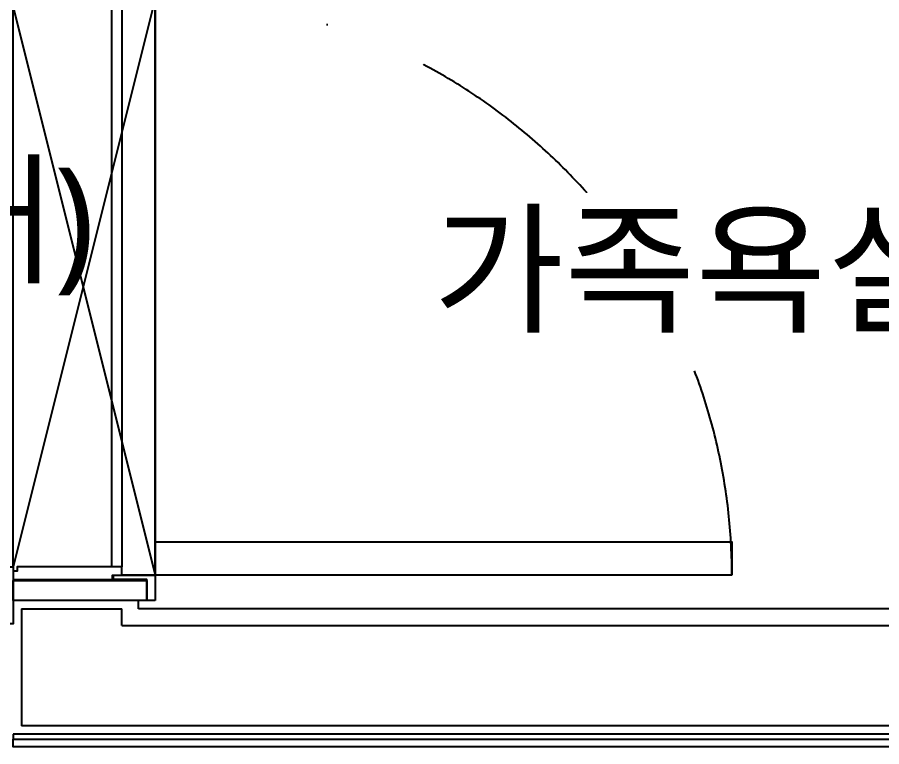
# Model space of a CAD drawing. Header units: millimetres. Extents: x -33000 to 294000, y 0 to 42408.
# Drawn here: x 278006 to 279041, y 13870 to 14742 of the extents above; entities that cross this region are included whole.
import ezdxf
from ezdxf.enums import TextEntityAlignment as Align

# ---------------------------------------------------------------- set-up
doc = ezdxf.new("R2010")
doc.units = ezdxf.units.MM
doc.header["$LTSCALE"] = 50
doc.linetypes.add('DASHDOTX2', pattern=[2, 1, -0.5, 0, -0.5])
doc.layers.add('arch', color=8, linetype='Continuous')
doc.layers.add('실명', color=9, linetype='Continuous')
doc.styles.add('FORTELINE', font='malgun.ttf')

# ---------------------------------------------------------------- blocks, each defined once
blk = doc.blocks.new('*U288')
for points in [[(-1433.8, 0), (-1433.8, -6), (632.2, -6), (632.2, 0)], [(632.2, -6), (632.2, -15), (-1433.8, -15), (-1433.8, -6)]]:
    blk.add_lwpolyline(points, close=True)
blk = doc.blocks.new('*U274')
at = {"linetype": 'Continuous', "ltscale": 4}
for points in [[(-12, 770), (-12, 710), (0, 710), (0, 770)], [(0, 726), (160, 726), (160, 750), (0, 750)], [(170, 750), (160, 750), (160, 725), (120, 725), (120, 720), (170, 720)], [(130, 720), (130, 710), (5, 710), (5, 715), (0, 715), (0, 725), (119, 725), (119, 720)], [(860, 30), (170, 30), (170, 70), (860, 70)], [(-12, -28), (-12, 40), (0, 40), (0, -28)], [(130, 30), (130, 40), (5, 40), (5, 35), (0, 35), (0, 25), (119, 25), (119, 30)], [(0, 24), (160, 24), (160, 0), (0, 0)], [(170, 0), (160, 0), (160, 25), (120, 25), (120, 30), (170, 30)]]:
    blk.add_lwpolyline(points, close=True, dxfattribs=at)
blk.add_lwpolyline([(170, 30), (170, 720), (0, 40), (0, 710)], close=True)
for points in [[(170, 30), (130, 30), (130, 40), (118, 40), (118, 710), (130, 710), (130, 720), (170, 720), (170, 30)], [(130, 710), (130, 40)]]:
    blk.add_lwpolyline(points)
at = {"linetype": 'DASHDOTX2', "ltscale": 5}
blk.add_arc((170, 30), 690, 0, 90, dxfattribs=at)

msp = doc.modelspace()

# ---------------------------------------------------------------- linework, layer by layer
at = {"layer": 'arch', "ltscale": 25}
for p, q in [((278151.2, 14034.6), (278151.2, 14044.6)), ((278011.2, 14034.6), (278011.2, 13894.6)), ((278011.2, 14034.6), (278131.2, 14034.6)), ((278131.2, 14014.6), (278131.2, 14034.6)), ((279851.2, 14034.6), (278151.2, 14034.6)), ((278131.2, 14014.6), (279851.2, 14014.6)), ((279851.2, 13894.6), (278011.2, 13894.6))]:
    msp.add_line(p, q, dxfattribs=at)

# ---------------------------------------------------------------- block references
for name, p in [('*U274', (278001.2, 14044.6)), ('*U288', (279435, 13884.6))]:
    msp.add_blockref(name, p, dxfattribs=at)

# ---------------------------------------------------------------- texts
at = {"layer": '실명', "ltscale": 25, "style": 'FORTELINE'}
for s, p in [('가족욕실(세면대)', (277501.2, 14499.6)), ('가족욕실(샤워실)', (279101.6, 14440.5))]:
    msp.add_text(s, height=125, dxfattribs=at).set_placement(p, align=Align.MIDDLE_CENTER)

doc.saveas('drawing.dxf')
